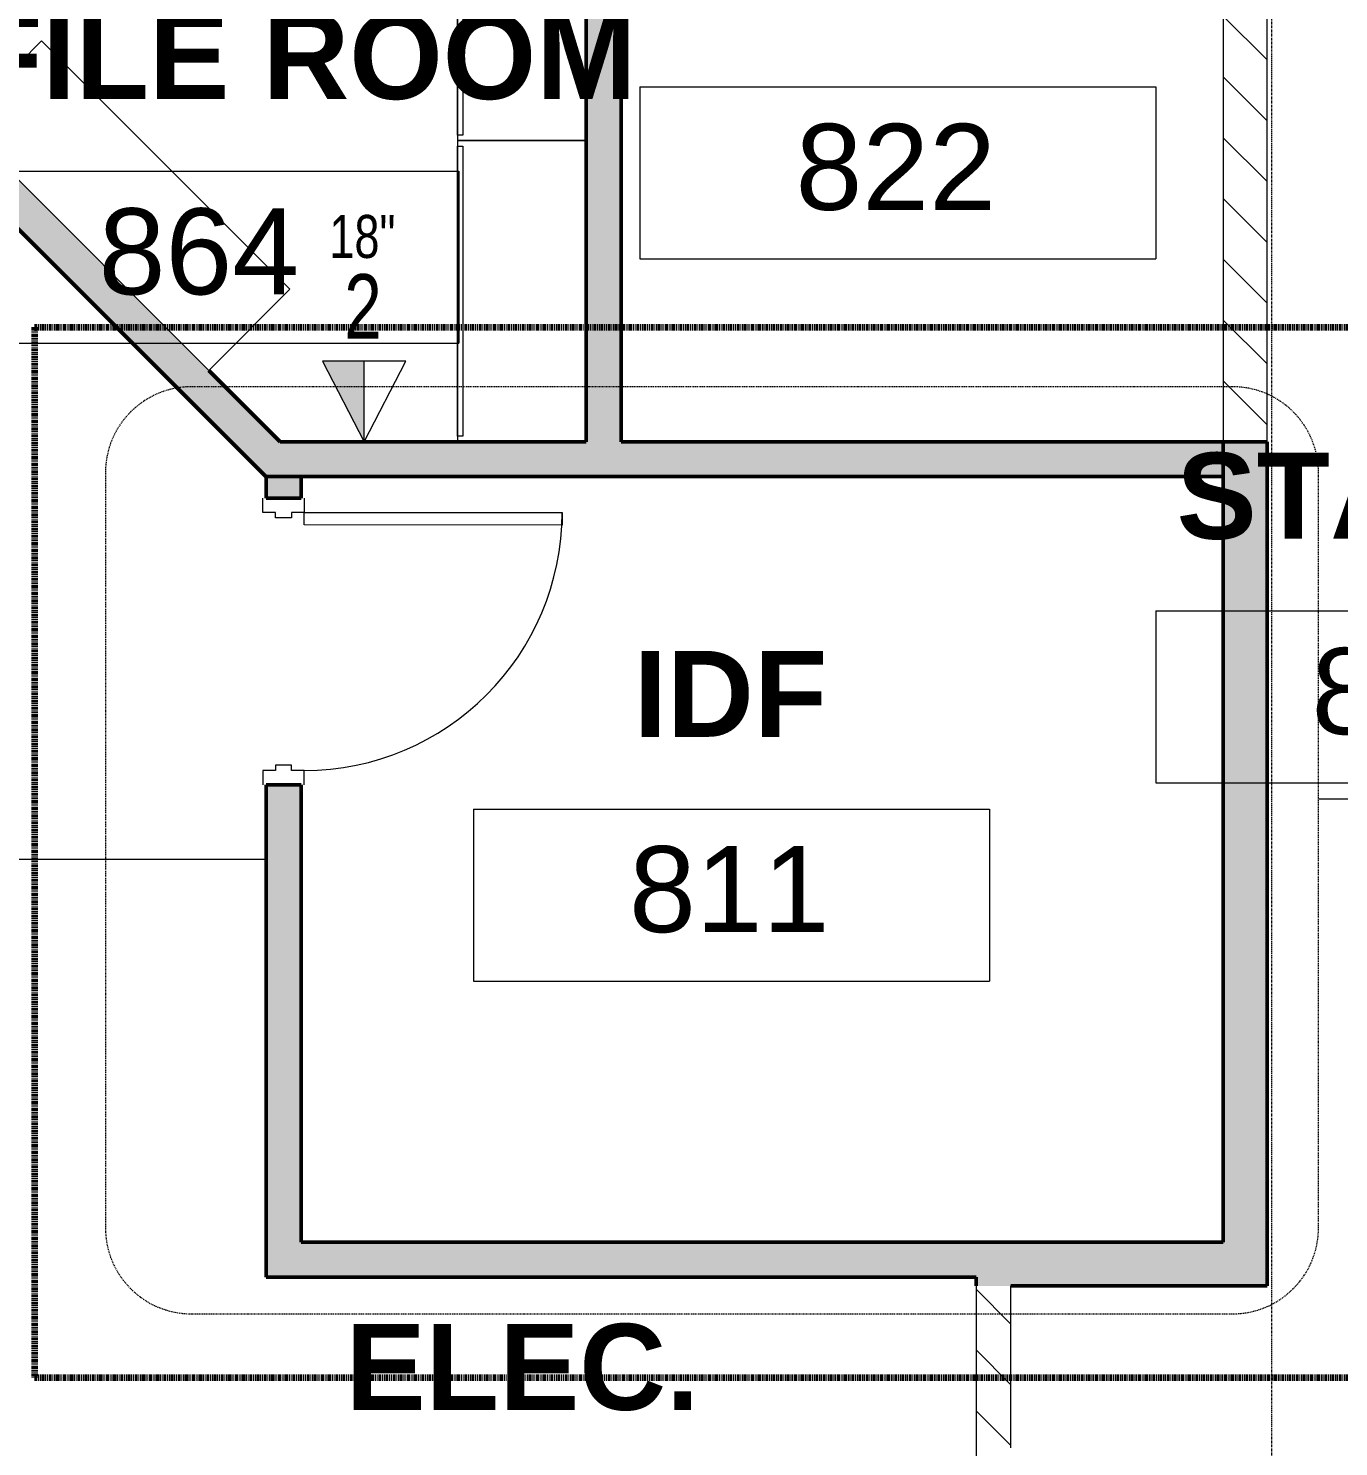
# Model space of a CAD drawing. Header units: inches. Extents: x -1205 to 1409, y -1117 to 895.
# Drawn here: x -263.8 to -81, y -467.4 to -269.5 of the extents above; entities that cross this region are included whole.
import ezdxf

# ---------------------------------------------------------------- set-up
doc = ezdxf.new("R2010")
doc.units = ezdxf.units.IN
doc.header["$MEASUREMENT"] = 0
for name, pattern in [('Dash Dot 3_16_', [0.3125, 0.1875, -0.0625, 0, -0.0625]), ('Double Dash 3_8_', [1, 0.375, -0.125, 0.125, -0.125, 0.125, -0.125]), ('Grid Line 1_4_', [0.4375, 0.25, -0.0625, 0.0625, -0.0625])]:
    doc.linetypes.add(name, pattern=pattern)
for name, color, linetype, lineweight in [('A-ANNO-NOTE', 131, 'Continuous', 9), ('A-ANNO-SYMB', 150, 'Continuous', 9), ('A-AREA-IDEN', 2, 'Continuous', 9), ('A-DETL', 90, 'Continuous', 13), ('A-DOOR', 31, 'Continuous', 13), ('A-DOOR-FRAM', 31, 'Continuous', 20), ('A-FLOR', 192, 'Continuous', 13), ('A-WALL-PATT', 111, 'Continuous', 13), ('I-FURN', 30, 'Continuous', 9), ('I-WALL', 2, 'Continuous', 13), ('S-GRID', 1, 'Continuous', 9)]:
    doc.layers.add(name, color=color, linetype=linetype, lineweight=lineweight)
doc.styles.add('Arial_1', font='arial.ttf', dxfattribs={"width": 0.75, "height": 9})
doc.styles.add('Arial_2', font='arial.ttf', dxfattribs={"width": 0.75, "height": 6})
doc.styles.add('Arial_5', font='arial.ttf', dxfattribs={"height": 12})
doc.styles.add('Arial_B', font='arialbd.ttf', dxfattribs={"height": 12})
pattern_1 = [(135, (0, 0), (-4.24264, -4.24264), [])]

# ---------------------------------------------------------------- blocks, each defined once
blk = doc.blocks.new('Single-HM Frame - Closet 36_-3997284-8TH FLOOR TELECOM PLAN')
at = {"layer": 'A-DOOR', "color": 253}
for p, q in [((-18, 2.87), (-17.99, 38.87)), ((-17.99, 38.87), (-16.24, 38.87)), ((-16.24, 38.87), (-16.25, 2.87)), ((-16.25, 2.87), (-18, 2.87))]:
    blk.add_line(p, q, dxfattribs=at)
blk.add_arc((-18, 2.87), 36, 360, 89.99, dxfattribs=at)
at = {"layer": 'A-DOOR-FRAM', "color": 133}
for p, q in [((-20, 2.87), (-18, 2.87)), ((-18, 2.87), (-18, 1.12)), ((18, 2.87), (18, 1.12)), ((20, 2.87), (18, 2.87)), ((-18, 1.12), (-17.25, 1.12)), ((-17.25, 1.12), (-17.25, -1.12)), ((17.25, 1.12), (17.25, -1.12)), ((18, 1.12), (17.25, 1.12)), ((-18, -1.12), (-18, -2.87)), ((-17.25, -1.12), (-18, -1.12)), ((17.25, -1.12), (18, -1.12)), ((18, -1.12), (18, -2.87)), ((-18, -2.87), (-20, -2.87)), ((18, -2.87), (20, -2.87))]:
    blk.add_line(p, q, dxfattribs=at)
blk = doc.blocks.new('Shelving - 49_ x 16_ x 96_-2607607-8TH FLOOR TELECOM PLAN')
at = {"layer": 'I-FURN', "color": 53}
for p, q in [((24.5, -4), (-24.5, -4)), ((-24.5, -4), (-24.5, -20)), ((24.5, -20), (24.5, -4)), ((-24.5, -20), (24.5, -20))]:
    blk.add_line(p, q, dxfattribs=at)
blk = doc.blocks.new('Cabinet File - Lateral 4 Drawer - 42_ x 18_ x 60_-2387364-8TH FLOOR TELECOM PLAN')
at = {"layer": 'I-FURN', "color": 53}
for p, q in [((-28.09, -27.78), (-28.09, -45.78)), ((-27.34, -45.03), (13.16, -45.03)), ((-27.34, -45.78), (-27.34, -45.03)), ((13.16, -45.03), (13.16, -45.78)), ((-28.09, -45.78), (13.91, -45.78)), ((13.16, -45.78), (-27.34, -45.78))]:
    blk.add_line(p, q, dxfattribs=at)
blk = doc.blocks.new('Cabinet File - Lateral 4 Drawer - 42_ x 18_ x 60_-V117-8TH FLOOR TELECOM PLAN')
at = {"layer": 'I-FURN', "color": 53}
for p, q in [((-28.09, -27.78), (-28.09, -45.78)), ((13.91, -45.78), (13.91, -27.78)), ((-27.34, -45.03), (13.16, -45.03)), ((-27.34, -45.78), (-27.34, -45.03)), ((13.16, -45.03), (13.16, -45.78)), ((-28.09, -45.78), (13.91, -45.78)), ((13.16, -45.78), (-27.34, -45.78))]:
    blk.add_line(p, q, dxfattribs=at)
blk = doc.blocks.new('18433_1 - AEO NY - CENTRAL_rvt-1-8TH FLOOR TELECOM PLAN')
at = {"layer": 'A-WALL-PATT'}
for points in [[(-181.1, -327.15), (-181.1, -226.83), (-185.98, -226.83), (-185.98, -327.15)], [(-230.72, -332.02), (-223.82, -332.02), (-268.28, -287.56), (-271.73, -291.01), (-245.55, -317.19)], [(-97.1, -332.02), (-97.1, -327.15), (-228.7, -327.15), (-223.82, -332.02), (-219.17, -332.02)], [(-90.98, -444.95), (-90.98, -327.15), (-97.1, -327.15), (-97.1, -444.95)], [(-131.6, -443.7), (-131.6, -438.82), (-230.66, -438.82), (-230.66, -443.7), (-219.17, -443.7)], [(-97.1, -444.95), (-97.1, -438.82), (-131.6, -438.82), (-131.6, -444.95), (-126.73, -444.95)]]:
    blk.add_hatch(color=253, dxfattribs=at).paths.add_polyline_path(points, flags=0)
at = {"layer": 'A-WALL-PATT', "lineweight": 9}
h = blk.add_hatch(dxfattribs=at)
h.set_pattern_fill('FP_1', color=53, style=0, pattern_type=2)
h.set_pattern_definition(pattern_1)
h.paths.add_polyline_path([(-97.1, -327.15), (-90.98, -327.15), (-90.98, -249.56), (-97.1, -249.56), (-97.1, -256.24)], flags=0)
at = {"layer": 'A-WALL-PATT'}
h = blk.add_hatch(color=253, dxfattribs=at)
h.paths.add_polyline_path([(-230.66, -438.82), (-225.79, -438.82), (-225.79, -375.02), (-230.66, -375.02)], flags=0)
h.paths.add_polyline_path([(-225.79, -335.02), (-225.79, -332.02), (-230.66, -332.02), (-230.66, -335.02)], flags=0)
at = {"layer": 'A-WALL-PATT', "lineweight": 9}
h = blk.add_hatch(dxfattribs=at)
h.set_pattern_fill('FP_1', color=53, style=0, pattern_type=2)
h.set_pattern_definition(pattern_1)
h.paths.add_polyline_path([(-131.6, -505.18), (-126.73, -505.18), (-126.73, -444.95), (-131.6, -444.95), (-131.6, -449.84)], flags=0)
at = {"layer": 'A-FLOR', "color": 253}
blk.add_line((-278.41, -385.38), (-230.66, -385.38), dxfattribs=at)
at = {"layer": 'I-WALL', "color": 213, "lineweight": 50}
for p, q in [((-185.98, -226.83), (-185.98, -327.15)), ((-181.1, -327.15), (-181.1, -226.83)), ((-268.12, -294.62), (-230.72, -332.02)), ((-228.7, -327.15), (-238.65, -317.19)), ((-185.98, -327.15), (-228.7, -327.15)), ((-97.1, -327.15), (-181.1, -327.15)), ((-97.1, -327.15), (-97.1, -438.82)), ((-90.98, -327.15), (-97.1, -327.15)), ((-97.1, -332.02), (-97.1, -327.15)), ((-90.98, -444.95), (-90.98, -327.15)), ((-230.72, -332.02), (-223.82, -332.02)), ((-230.66, -332.02), (-230.66, -335.02)), ((-225.79, -332.02), (-230.66, -332.02)), ((-225.79, -335.02), (-225.79, -332.02)), ((-223.82, -332.02), (-97.1, -332.02)), ((-230.66, -335.02), (-225.79, -335.02)), ((-230.66, -375.02), (-230.66, -438.82)), ((-225.79, -375.02), (-230.66, -375.02)), ((-225.79, -438.82), (-225.79, -375.02)), ((-230.66, -438.82), (-230.66, -443.7)), ((-131.6, -438.82), (-225.79, -438.82)), ((-97.1, -438.82), (-131.6, -438.82)), ((-230.66, -443.7), (-131.6, -443.7)), ((-131.6, -443.7), (-131.6, -444.95)), ((-126.73, -444.95), (-97.1, -444.95)), ((-97.1, -444.95), (-90.98, -444.95))]:
    blk.add_line(p, q, dxfattribs=at)
at = {"layer": 'I-WALL', "color": 133, "lineweight": 20}
for p, q in [((-97.1, -249.56), (-97.1, -327.15)), ((-90.98, -327.15), (-90.98, -249.56)), ((-97.1, -327.15), (-90.98, -327.15)), ((-131.6, -444.95), (-131.6, -505.18)), ((-126.73, -467.52), (-126.73, -444.95))]:
    blk.add_line(p, q, dxfattribs=at)
at = {"layer": 'S-GRID', "linetype": 'Grid Line 1_4_'}
blk.add_line((-90.32, -477.87), (-90.32, 870.85), dxfattribs=at)
at = {"color": 53, "lineweight": 9}
for name, p, rotation in [('Cabinet File - Lateral 4 Drawer - 42_ x 18_ x 60_-V117-8TH FLOOR TELECOM PLAN', (-158.19, -271.23), 270.0000000000002), ('Shelving - 49_ x 16_ x 96_-2607607-8TH FLOOR TELECOM PLAN', (-258.8, -302.7), 135.0000000000002), ('Cabinet File - Lateral 4 Drawer - 42_ x 18_ x 60_-2387364-8TH FLOOR TELECOM PLAN', (-158.19, -313.23), 270.0000000000002), ('Single-HM Frame - Closet 36_-3997284-8TH FLOOR TELECOM PLAN', (-228.23, -355.02), 269.9999999999999)]:
    blk.add_blockref(name, p, dxfattribs=dict(at, rotation=rotation))
blk = doc.blocks.new('Room Tag - Room Tag-84095-8TH FLOOR TELECOM PLAN')
at = {"layer": 'A-AREA-IDEN'}
for p, q in [((-0.375, -0.0625), (-0.375, -0.3125)), ((-0.375, -0.0625), (0.375, -0.0625)), ((0.375, -0.0625), (0.375, -0.3125)), ((-0.375, -0.3125), (0.375, -0.3125))]:
    blk.add_line(p, q, dxfattribs=at)

msp = doc.modelspace()

# ---------------------------------------------------------------- block references
at = {"lineweight": 5}
msp.add_blockref('18433_1 - AEO NY - CENTRAL_rvt-1-8TH FLOOR TELECOM PLAN', (0, 0), dxfattribs=at)

# ---------------------------------------------------------------- next in the draw order: hatches: boundary and pattern name
at = {"layer": 'A-ANNO-NOTE'}
msp.add_hatch(color=256, dxfattribs=at).paths.add_polyline_path([(-216.98, -327.15), (-216.98, -315.9), (-222.78, -315.9), (-219.17, -322.9)], flags=0)

# ---------------------------------------------------------------- next in the draw order: linework, layer by layer
for p, q in [((-216.98, -315.9), (-222.78, -315.9)), ((-222.78, -315.9), (-216.98, -327.15)), ((-216.98, -327.15), (-216.98, -315.9))]:
    msp.add_line(p, q, dxfattribs=at)
at = {"layer": 'A-ANNO-NOTE', "lineweight": 20}
for p, q in [((-222.78, -315.9), (-216.98, -327.15)), ((-211.17, -315.9), (-222.78, -315.9)), ((-216.98, -327.15), (-211.17, -315.9))]:
    msp.add_line(p, q, dxfattribs=at)
at = {"layer": 'A-ANNO-SYMB', "linetype": 'Dash Dot 3_16_'}
for p, q in [((-95.81, -319.48), (-241.08, -319.48)), ((-253.08, -331.48), (-253.08, -436.84)), ((-83.81, -436.84), (-83.81, -331.48)), ((-241.08, -448.84), (-95.81, -448.84))]:
    msp.add_line(p, q, dxfattribs=at)
at = {"layer": 'A-ANNO-SYMB'}
msp.add_line((-83.81, -377), (149.28, -377), dxfattribs=at)
at = {"layer": 'A-ANNO-SYMB', "linetype": 'Dash Dot 3_16_'}
for centre, start, end in [((-241.08, -331.48), 90, 180), ((-95.81, -331.48), 0, 90), ((-241.08, -436.84), 180, 270), ((-95.81, -436.84), 270, 0)]:
    msp.add_arc(centre, 12, start, end, dxfattribs=at)
at = {"layer": 'A-DETL', "linetype": 'Double Dash 3_8_', "lineweight": 140}
for p, q in [((-262.98, -311.15), (-72.98, -311.15)), ((-262.98, -311.15), (-262.98, -457.7)), ((-262.98, -457.7), (-72.98, -457.7))]:
    msp.add_line(p, q, dxfattribs=at)

# ---------------------------------------------------------------- next in the draw order: block references
at = {"layer": 'A-AREA-IDEN', "xscale": 95.99999999999994, "yscale": 95.99999999999994, "zscale": 95.99999999999994}
for p in [(-142.5, -271.62), (-239.75, -283.42), (-70.5, -344.77), (-165.74, -372.4)]:
    msp.add_blockref('Room Tag - Room Tag-84095-8TH FLOOR TELECOM PLAN', p, dxfattribs=at)

# ---------------------------------------------------------------- next in the draw order: texts
at = {"layer": 'A-ANNO-NOTE', "attachment_point": 1}
for s, insert, char_height, width, style in [('18"', (-221.83, -295.51), 6, 11.3625, 'Arial_2'), ('2', (-219.76, -303.77), 9, 6.363, 'Arial_1')]:
    msp.add_mtext(s, dxfattribs=dict(at, insert=insert, char_height=char_height, width=width, style=style))
at = {"layer": 'A-AREA-IDEN', "char_height": 12, "attachment_point": 1}
for s, insert, width, style in [('HR FILE ROOM', (-300.99, -267.34), 148.167, 'Arial_B'), ('822', (-156.78, -282.8), 33.633, 'Arial_5'), ('864', (-254.03, -294.59), 33.633, 'Arial_5'), ('STAIR C', (-103.61, -328.69), 79.992, 'Arial_B'), ('819', (-84.78, -355.94), 33.633, 'Arial_5'), ('IDF', (-179.36, -356.33), 32.724, 'Arial_B'), ('811', (-180.02, -383.58), 33.633, 'Arial_5'), ('ELEC.', (-219.56, -450.24), 59.994, 'Arial_B')]:
    msp.add_mtext(s, dxfattribs=dict(at, insert=insert, width=width, style=style))

doc.saveas('drawing.dxf')
